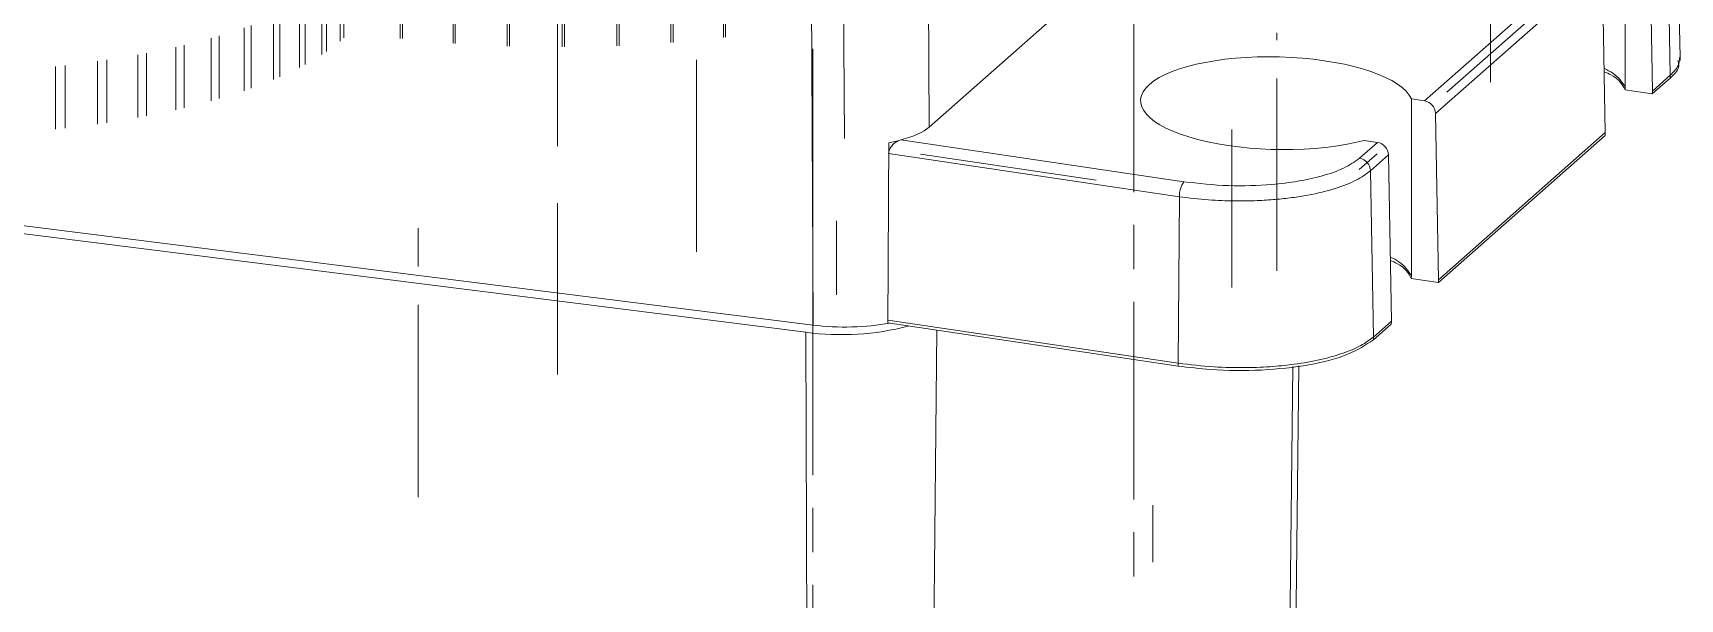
# Paper-space layout 'SW_Model_1' of a CAD drawing. Header units: millimetres. Extents: x 0 to 594, y 0 to 420.
# Drawn here: x 392.8 to 447.3, y 168.5 to 187.3 of the extents above; entities that cross this region are included whole.
import ezdxf

# ---------------------------------------------------------------- set-up
doc = ezdxf.new("R2010")
doc.units = ezdxf.units.MM
doc.linetypes.add('CENTER', pattern=[10.16, 6.35, -1.27, 1.27, -1.27])
doc.layers.add('SLD-0', color=179, linetype='Continuous')

psp = doc.layouts.new('SW_Model_1')

# ---------------------------------------------------------------- linework, layer by layer
at = {"layer": 'SLD-0', "color": 5, "linetype": 'CENTER', "lineweight": 15}
for p, q in [((410.148, 197.653), (410.148, 184.839)), ((418.595, 180.383), (418.595, 196.317)), ((418.595, 180.383), (418.595, 196.317)), ((404.952, 187.078), (404.952, 195.186)), ((405.024, 187.07), (405.024, 195.178)), ((406.701, 186.916), (406.701, 195.024)), ((406.774, 186.911), (406.774, 195.019)), ((408.492, 186.821), (408.492, 194.929)), ((408.567, 186.818), (408.567, 194.926)), ((412.114, 186.832), (412.114, 194.941)), ((412.19, 186.836), (412.19, 194.944)), ((413.9, 186.939), (413.9, 195.048)), ((413.974, 186.945), (413.974, 195.054)), ((415.638, 187.112), (415.638, 195.221)), ((415.71, 187.121), (415.71, 195.229)), ((410.304, 186.793), (410.304, 194.901)), ((410.38, 186.793), (410.38, 194.901)), ((419.634, 183.771), (419.575, 194.788)), ((440.997, 185.632), (440.997, 193.493)), ((410.148, 193.128), (410.148, 183.511)), ((444.317, 189.5), (438.801, 184.636)), ((402.973, 189.064), (402.973, 186.99)), ((403.091, 189.168), (403.091, 187.094)), ((410.148, 189.357), (410.148, 185.585)), ((414.744, 180.022), (414.744, 189.45)), ((414.744, 180.022), (414.744, 189.45)), ((402.366, 188.616), (402.366, 186.541)), ((402.515, 188.715), (402.515, 186.641)), ((429.202, 188.53), (429.202, 155.155)), ((400.973, 187.878), (400.973, 185.804)), ((401.629, 188.19), (401.629, 186.115)), ((401.807, 188.284), (401.807, 186.21)), ((429.202, 188.341), (429.202, 155.155)), ((399.792, 187.421), (399.792, 185.347)), ((400.022, 187.502), (400.022, 185.428)), ((400.768, 187.79), (400.768, 185.716)), ((397.535, 186.79), (397.535, 184.715)), ((397.808, 186.853), (397.808, 184.779)), ((398.71, 187.087), (398.71, 185.013)), ((398.964, 187.159), (398.964, 185.085)), ((433.926, 179.396), (433.926, 187.257)), ((394.947, 186.32), (394.947, 184.245)), ((395.253, 186.364), (395.253, 184.29)), ((396.276, 186.533), (396.276, 184.459)), ((396.567, 186.587), (396.567, 184.513)), ((393.56, 186.151), (393.56, 184.077)), ((393.878, 186.185), (393.878, 184.111)), ((410.148, 183.511), (410.148, 185.397)), ((432.441, 178.841), (432.441, 184.066)), ((427.963, 182.39), (422.153, 183.252)), ((437.246, 183.264), (436.653, 182.741)), ((405.551, 171.915), (405.551, 181.343)), ((405.551, 171.915), (405.551, 181.343)), ((410.148, 181.626), (410.148, 176.912)), ((418.595, 181.627), (418.595, 179.176)), ((418.595, 181.627), (418.595, 181.439)), ((418.595, 181.439), (418.595, 179.176)), ((419.375, 181.051), (419.375, 178.6)), ((419.375, 180.863), (419.375, 178.6)), ((418.595, 179.176), (418.595, 145.8)), ((418.595, 178.987), (418.595, 169.559)), ((410.148, 176.912), (410.148, 175.969)), ((429.836, 169.762), (429.836, 171.647))]:
    psp.add_line(p, q, dxfattribs=at)
at = {"layer": 'SLD-0', "color": 179, "linetype": 'Continuous', "lineweight": 15}
for p, q in [((418.506, 195.437), (418.602, 177.599)), ((422.437, 184.144), (422.38, 194.676)), ((447.258, 186.455), (447.156, 191.95)), ((445.447, 191.312), (445.447, 185.468)), ((446.84, 191.355), (446.935, 185.859)), ((446.247, 190.832), (446.342, 185.335)), ((438.81, 185.012), (444.325, 189.876)), ((422.437, 184.144), (427.862, 188.929)), ((444.691, 189.46), (439.175, 184.595)), ((444.786, 183.964), (444.691, 189.46)), ((349.645, 186.287), (418.602, 177.599)), ((447.256, 186.348), (447.258, 186.442)), ((418.357, 177.363), (349.698, 186.014)), ((446.933, 185.765), (446.339, 185.241)), ((446.342, 185.335), (446.935, 185.859)), ((446.933, 185.765), (446.935, 185.859)), ((445.445, 185.374), (445.447, 185.468)), ((446.339, 185.241), (445.445, 185.374)), ((446.342, 185.335), (446.339, 185.241)), ((438.376, 185.076), (438.81, 185.012)), ((438.376, 185.076), (438.376, 179.232)), ((439.175, 184.595), (439.27, 179.099)), ((421.1, 183.268), (421.104, 183.627)), ((421.104, 183.627), (421.418, 183.695)), ((421.503, 183.726), (421.418, 183.695)), ((421.503, 183.726), (430.858, 182.338)), ((436.661, 183.117), (437.254, 183.64)), ((437.254, 183.64), (436.82, 183.704)), ((444.784, 183.87), (439.268, 179.005)), ((444.786, 183.964), (439.27, 179.099)), ((444.784, 183.87), (444.786, 183.964)), ((430.708, 181.844), (421.099, 183.269)), ((437.62, 183.223), (437.027, 182.7)), ((437.715, 177.727), (437.62, 183.223)), ((437.122, 177.204), (437.027, 182.7)), ((430.673, 176.338), (430.708, 181.844)), ((438.374, 179.138), (438.376, 179.232)), ((439.268, 179.005), (438.374, 179.138)), ((439.27, 179.099), (439.268, 179.005)), ((430.673, 176.338), (421.073, 177.762)), ((430.67, 176.244), (421.075, 177.668)), ((437.713, 177.633), (437.12, 177.11)), ((437.122, 177.204), (437.715, 177.727)), ((437.713, 177.633), (437.715, 177.727)), ((418.357, 177.363), (418.488, 144.103)), ((437.122, 177.204), (437.12, 177.11)), ((430.67, 176.244), (430.673, 176.338)), ((434.428, 155.512), (434.659, 176.251))]:
    psp.add_line(p, q, dxfattribs=at)
at = {"layer": 'SLD-0', "color": 8, "linetype": 'Continuous', "lineweight": 15}
for p, q in [((422.696, 177.427), (422.355, 144.685)), ((434.454, 176.228), (434.234, 155.162))]:
    psp.add_line(p, q, dxfattribs=at)
at = {"layer": 'SLD-0', "color": 179, "linetype": 'Continuous', "lineweight": 15}
for centre, radius, start, end in [((438.738, 184.58), 0.438, 1.9885, 80.5991), ((437.182, 183.208), 0.438, 1.9885, 80.5991), ((436.589, 182.685), 0.438, 1.9885, 80.5991), ((431.512, 181.87), 0.804, 144.4226, 181.8792), ((419.545, 186.072), 8.79, 262.2323, 284.5937)]:
    psp.add_arc(centre, radius, start, end, dxfattribs=at)
for centre, major_axis, ratio, start_param, end_param in [((433.926, 184.934), (4.5, -0.099), 0.340534, 0.156936, 5.41849), ((419.63, 184.561), (3, -0.066), 0.340544, 5.394046, 5.92938), ((418.511, 393.133), (-0.688, 326.293), 0.008598, 3.991482, 4.013731), ((419.663, 178.535), (3, 0), 0.33335, 4.351096, 5.220254), ((420.814, -36.073), (-2.813, 324.914), 0.008626, 5.430259, 5.430645)]:
    psp.add_ellipse(centre, major_axis=major_axis, ratio=ratio, start_param=start_param, end_param=end_param, dxfattribs=at)
for points, knots in [([(447.188, 186.349), (447.206, 186.273), (447.253, 186.071), (447.056, 185.883), (446.933, 185.765)], [0, 0, 0, 0, 0.373284, 1, 1, 1, 1]), ([(446.935, 185.859), (447.033, 185.959), (447.224, 186.155), (447.242, 186.364), (447.251, 186.466)], [0, 0, 0, 0, 0.512165, 1, 1, 1, 1]), ([(444.749, 186.092), (444.849, 186.037), (445.202, 185.846), (445.345, 185.625), (445.447, 185.468)], [0, 0, 0, 0, 0.2844573, 1, 1, 1, 1]), ([(445.445, 185.374), (445.348, 185.55), (445.227, 185.768), (444.828, 185.941), (444.751, 185.975)], [0, 0, 0, 0, 0.80623, 1, 1, 1, 1]), ([(421.418, 183.695), (421.365, 183.664), (421.271, 183.611), (421.168, 183.489), (421.109, 183.376), (421.1, 183.303), (421.096, 183.27)], [0, 0, 0, 0, 0.351973, 0.610891, 0.817801, 1, 1, 1, 1]), ([(430.858, 182.338), (431.346, 182.283), (432.305, 182.176), (433.62, 182.22), (434.645, 182.346), (435.461, 182.526), (436.189, 182.779), (436.503, 183.004), (436.661, 183.117)], [0, 0, 0, 0, 0.213403, 0.418642, 0.55124, 0.684011, 0.840793, 1, 1, 1, 1]), ([(437.027, 182.7), (436.882, 182.594), (436.586, 182.376), (435.872, 182.101), (435.201, 181.937), (434.7, 181.851), (434.434, 181.812), (434.16, 181.779), (433.779, 181.742), (433.243, 181.708), (432.503, 181.697), (431.626, 181.73), (431.028, 181.804), (430.708, 181.844)], [0, 0, 0, 0, 0.13689, 0.279248, 0.427072, 0.464965, 0.503202, 0.541783, 0.580707, 0.660021, 0.756355, 0.869689, 1, 1, 1, 1]), ([(437.678, 179.856), (437.778, 179.801), (438.131, 179.609), (438.274, 179.389), (438.376, 179.232)], [0, 0, 0, 0, 0.284457, 1, 1, 1, 1]), ([(438.374, 179.138), (438.277, 179.314), (438.156, 179.532), (437.757, 179.705), (437.68, 179.738)], [0, 0, 0, 0, 0.80623, 1, 1, 1, 1]), ([(437.12, 177.11), (436.869, 176.943), (436.368, 176.607), (435.032, 176.26), (433.445, 176.083), (431.917, 176.091), (431.025, 176.201), (430.67, 176.244)], [0, 0, 0, 0, 0.214576, 0.429152, 0.643751, 0.8584, 1, 1, 1, 1]), ([(430.673, 176.338), (431.062, 176.291), (431.792, 176.202), (432.719, 176.185), (433.367, 176.203), (433.788, 176.228), (434.162, 176.262), (434.707, 176.328), (435.396, 176.451), (436.14, 176.663), (436.737, 176.915), (436.995, 177.109), (437.122, 177.204)], [0, 0, 0, 0, 0.154852, 0.289808, 0.34988, 0.404949, 0.455013, 0.500072, 0.630182, 0.756874, 0.880146, 1, 1, 1, 1])]:
    psp.add_open_spline(points, degree=3, knots=knots, dxfattribs=at)

doc.saveas('drawing.dxf')
